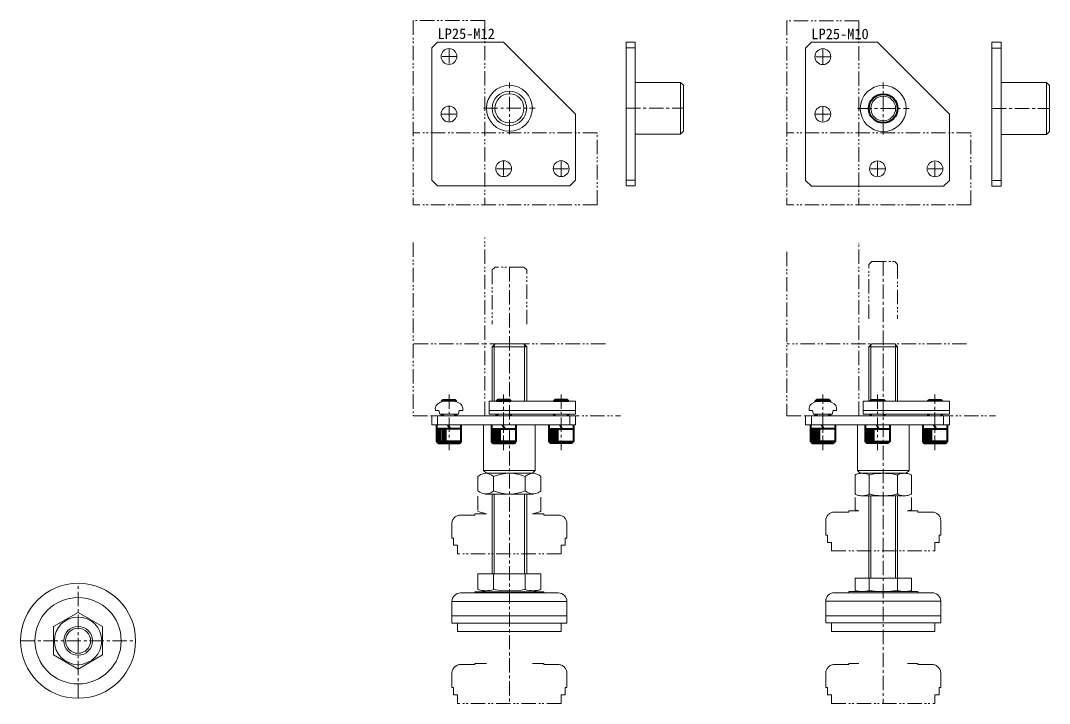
# Model space of a CAD drawing. Units: millimetres on the paper. Extents: x -614 to 143, y -438 to 30.
# Drawn here: x -214.5 to 143.3, y -255.2 to -17.8 of the extents above; entities that cross this region are included whole.
import ezdxf
from ezdxf.enums import TextEntityAlignment as Align

# ---------------------------------------------------------------- set-up
doc = ezdxf.new("R2010")
doc.units = ezdxf.units.MM
doc.linetypes.add('CHAIN1', pattern=[8, 5, -1, 1, -1])
doc.linetypes.add('DOUBLE_CHAIN1', pattern=[8.8, 5, -1, 0.6, -0.6, 0.6, -1])
for name, color, linetype, lineweight in [('0-0', 7, 'Continuous', 18), ('0-1', 4, 'Continuous', 18), ('0-2', 4, 'DOUBLE_CHAIN1', 18), ('0-8', 7, 'Continuous', 18), ('0-9', 4, 'DOUBLE_CHAIN1', 18)]:
    doc.layers.add(name, color=color, linetype=linetype, lineweight=lineweight)
doc.styles.add('ＭＳ ゴシック', font='')
doc.styles.get('ＭＳ ゴシック').set_extended_font_data('MS Gothic')

msp = doc.modelspace()

# ---------------------------------------------------------------- linework, layer by layer
at = {"layer": '0-0'}
for p, q in [((-0.754, -27.301), (-3.954, -27.301)), ((126.495, -27.362), (123.295, -27.362)), ((16.046, -40.301), (15.046, -39.301)), ((142.295, -39.362), (126.495, -39.362)), ((-3.954, -73.301), (-0.754, -73.301)), ((123.295, -73.362), (126.495, -73.362)), ((-69.5, -158.391), (-69.5, -155.191)), ((-23.5, -158.391), (-23.5, -155.191)), ((60.5, -155.191), (60.5, -158.391)), ((106.5, -158.391), (106.5, -155.191)), ((-53.5, -174.191), (-35.5, -174.191)), ((94.5, -174.191), (76.5, -174.191))]:
    msp.add_line(p, q, dxfattribs=at)
for points in [[(-71.5, -27.301), (-71.5, -73.301), (-69.5, -75.301), (-23.5, -75.301), (-21.5, -73.301), (-21.5, -50.301), (-46.5, -25.301), (-69.5, -25.301)], [(-0.754, -75.301), (-0.754, -25.301), (-3.954, -25.301), (-3.954, -75.301)], [(108.5, -50.362), (83.5, -25.362), (60.5, -25.362), (58.5, -27.362), (58.5, -73.362), (60.5, -75.362), (106.5, -75.362), (108.5, -73.362)], [(123.295, -25.362), (126.495, -25.362), (126.495, -75.362), (123.295, -75.362)], [(-21.5, -158.391), (-21.5, -155.191), (-71.5, -155.191), (-71.5, -158.391)], [(108.5, -155.191), (108.5, -158.391), (58.5, -158.391), (58.5, -155.191)], [(-194.5, -243.226), (-186, -238.318), (-186, -228.503), (-194.5, -223.596), (-203, -228.503), (-203, -238.318)]]:
    msp.add_lwpolyline(points, close=True, dxfattribs=at)
for points in [[(-0.754, -57.301), (15.046, -57.301), (15.046, -39.301), (-0.754, -39.301)], [(16.046, -40.301), (16.046, -56.301), (15.046, -57.301)], [(142.295, -57.362), (142.295, -39.362), (143.295, -40.362), (143.295, -56.362)], [(143.295, -56.362), (142.295, -57.362), (126.495, -57.362)], [(-35.5, -158.391), (-35.5, -174.191), (-36.5, -175.191), (-52.5, -175.191), (-53.5, -174.191), (-53.5, -158.391)], [(76.5, -158.391), (76.5, -174.191), (77.5, -175.191)], [(77.5, -175.191), (93.5, -175.191), (94.5, -174.191), (94.5, -158.391)]]:
    msp.add_lwpolyline(points, dxfattribs=at)
for centre, radius in [((-65.5, -30.301), 2.75), ((64.5, -30.362), 2.75), ((-44.5, -48.301), 8), ((85.5, -48.362), 8), ((-44.5, -48.301), 5.05), ((85.5, -48.362), 4.3), ((-65.5, -50.301), 2.75), ((64.5, -50.362), 2.75), ((-46.5, -69.301), 2.75), ((-26.5, -69.301), 2.75), ((83.5, -69.362), 2.75), ((103.5, -69.362), 2.75), ((-194.5, -233.411), 20), ((-194.5, -233.411), 15), ((-194.5, -233.411), 8.25), ((-194.5, -233.411), 5)]:
    msp.add_circle(centre, radius, dxfattribs=at)
at = {"layer": '0-0', "lineweight": 40}
msp.add_circle((85.5, -48.362), 5, dxfattribs=at)
at = {"layer": '0-1', "linetype": 'CHAIN1'}
for p, q in [((-65.5, -27.701), (-65.5, -32.901)), ((64.5, -32.962), (64.5, -27.762)), ((-62.9, -30.301), (-68.1, -30.301)), ((67.1, -30.362), (61.9, -30.362)), ((-44.5, -57.301), (-44.5, -39.301)), ((85.5, -57.362), (85.5, -39.362)), ((-65.5, -47.701), (-65.5, -52.901)), ((-53.5, -48.301), (-35.5, -48.301)), ((-3.954, -48.301), (16.046, -48.301)), ((64.5, -47.762), (64.5, -52.962)), ((76.5, -48.362), (94.5, -48.362)), ((123.295, -48.362), (143.295, -48.362)), ((-68.1, -50.301), (-62.9, -50.301)), ((61.9, -50.362), (67.1, -50.362)), ((-46.5, -66.701), (-46.5, -71.901)), ((-26.5, -71.901), (-26.5, -66.701)), ((83.5, -66.762), (83.5, -71.962)), ((103.5, -71.962), (103.5, -66.762)), ((-43.9, -69.301), (-49.1, -69.301)), ((-29.1, -69.301), (-23.9, -69.301)), ((86.1, -69.362), (80.9, -69.362)), ((106.1, -69.362), (100.9, -69.362)), ((-44.5, -103.491), (-44.5, -255.191)), ((85.5, -101.591), (85.5, -255.191)), ((-65.5, -147.79), (-65.5, -167.094)), ((-46.5, -167.094), (-46.5, -147.79)), ((-26.5, -147.79), (-26.5, -167.094)), ((64.5, -167.094), (64.5, -147.79)), ((83.5, -147.79), (83.5, -167.094)), ((103.5, -167.094), (103.5, -147.79)), ((-194.5, -253.411), (-194.5, -213.411)), ((-214.5, -233.411), (-174.5, -233.411))]:
    msp.add_line(p, q, dxfattribs=at)
at = {"layer": '0-1', "color": 7}
for p, q in [((-67.781, -150.212), (-68.655, -150.53)), ((-67.097, -150.091), (-63.903, -150.091)), ((-63.219, -150.212), (-62.345, -150.53)), ((62.219, -150.212), (61.345, -150.53)), ((66.097, -150.091), (62.903, -150.091)), ((67.655, -150.53), (66.781, -150.212)), ((-51.5, -153.391), (-21.5, -153.391)), ((60.928, -153.391), (59.753, -153.391)), ((108.5, -153.391), (78.5, -153.391))]:
    msp.add_line(p, q, dxfattribs=at)
at = {"layer": '0-1', "color": 7, "lineweight": 40}
for p, q in [((-67.65, -150.169), (-67.65, -149.691)), ((-63.35, -150.169), (-63.35, -149.691)), ((-63, -150.292), (-63, -150.041)), ((-49, -150.041), (-49, -150.091)), ((-48.65, -150.091), (-48.65, -149.691)), ((-44.35, -149.691), (-44.35, -150.091)), ((-44, -150.091), (-44, -150.041)), ((-29, -150.041), (-29, -150.091)), ((-28.65, -150.091), (-28.65, -149.691)), ((-24.35, -150.091), (-24.35, -149.691)), ((62, -150.292), (62, -150.041)), ((62.35, -150.169), (62.35, -149.691)), ((67, -150.041), (67, -150.292)), ((81, -150.041), (81, -150.091)), ((85.65, -150.091), (85.65, -149.691)), ((86, -150.091), (86, -150.041)), ((101, -150.091), (101, -150.041)), ((101.35, -149.691), (101.35, -150.091)), ((105.65, -150.091), (105.65, -149.691)), ((106, -150.091), (106, -150.041)), ((-68, -155.191), (-68, -154.591)), ((-67.65, -154.591), (-67.65, -155.191)), ((-63.35, -155.191), (-63.35, -154.591)), ((-63, -154.591), (-63, -155.191)), ((-49, -155.191), (-49, -154.591)), ((-48.65, -154.591), (-48.65, -155.191)), ((-44.35, -155.191), (-44.35, -154.591)), ((-44, -154.591), (-44, -155.191)), ((-29, -154.591), (-29, -155.191)), ((-28.65, -155.191), (-28.65, -154.591)), ((-24.35, -154.591), (-24.35, -155.191)), ((-24, -155.191), (-24, -154.591)), ((62, -155.191), (62, -154.591)), ((62.35, -154.591), (62.35, -155.191)), ((66.65, -155.191), (66.65, -154.591)), ((67, -154.591), (67, -155.191)), ((81, -154.591), (81, -155.191)), ((81.35, -155.191), (81.35, -154.591)), ((85.65, -154.591), (85.65, -155.191)), ((86, -155.191), (86, -154.591)), ((101, -154.591), (101, -155.191)), ((101.35, -155.191), (101.35, -154.591)), ((105.65, -154.591), (105.65, -155.191)), ((106, -155.191), (106, -154.591)), ((-69.75, -164.191), (-69.75, -158.391)), ((-61.25, -159.691), (-69.75, -159.691)), ((-69.143, -159.691), (-69.143, -164.191)), ((-68.536, -164.191), (-68.536, -159.691)), ((-67.929, -159.691), (-67.929, -164.191)), ((-67.321, -164.191), (-67.321, -159.691)), ((-66.714, -159.691), (-66.714, -164.191)), ((-65.875, -158.391), (-65.125, -159.691)), ((-61.25, -164.191), (-61.25, -158.391)), ((-50.75, -159.691), (-42.25, -159.691)), ((-50.143, -164.191), (-50.143, -159.691)), ((-49.536, -159.691), (-49.536, -164.191)), ((-48.929, -164.191), (-48.929, -159.691)), ((-48.321, -159.691), (-48.321, -164.191)), ((-47.714, -164.191), (-47.714, -159.691)), ((-46.125, -159.691), (-46.875, -158.391)), ((-42.25, -158.391), (-42.25, -164.191)), ((-30.75, -158.391), (-30.75, -164.191)), ((-30.75, -159.691), (-22.25, -159.691)), ((-30.143, -164.191), (-30.143, -159.691)), ((-29.536, -159.691), (-29.536, -164.191)), ((-28.929, -164.191), (-28.929, -159.691)), ((-28.321, -159.691), (-28.321, -164.191)), ((-27.714, -164.191), (-27.714, -159.691)), ((-26.125, -159.691), (-26.875, -158.391)), ((68.75, -159.691), (60.25, -159.691)), ((60.857, -164.191), (60.857, -159.691)), ((61.464, -159.691), (61.464, -164.191)), ((62.071, -164.191), (62.071, -159.691)), ((62.679, -159.691), (62.679, -164.191)), ((63.286, -164.191), (63.286, -159.691)), ((64.875, -159.691), (64.125, -158.391)), ((68.75, -158.391), (68.75, -164.191)), ((79.25, -158.391), (79.25, -164.191)), ((79.25, -159.691), (87.75, -159.691)), ((79.857, -164.191), (79.857, -159.691)), ((80.464, -159.691), (80.464, -164.191)), ((81.071, -164.191), (81.071, -159.691)), ((81.679, -159.691), (81.679, -164.191)), ((82.286, -164.191), (82.286, -159.691)), ((83.125, -158.391), (83.875, -159.691)), ((99.25, -159.691), (107.75, -159.691)), ((99.857, -164.191), (99.857, -159.691)), ((100.464, -159.691), (100.464, -164.191)), ((101.071, -164.191), (101.071, -159.691)), ((101.679, -159.691), (101.679, -164.191)), ((102.286, -164.191), (102.286, -159.691)), ((103.875, -159.691), (103.125, -158.391)), ((107.75, -158.391), (107.75, -164.191))]:
    msp.add_line(p, q, dxfattribs=at)
for points in [[(-68, -150.292), (-68, -150.041), (-67.65, -149.691), (-63.35, -149.691), (-63, -150.041), (-68, -150.041)], [(-24, -150.091), (-24, -150.041), (-24.35, -149.691), (-28.65, -149.691), (-29, -150.041), (-24, -150.041)], [(66.65, -150.169), (66.65, -149.691), (62.35, -149.691), (62, -150.041), (67, -150.041), (66.65, -149.691)], [(81.35, -150.091), (81.35, -149.691), (85.65, -149.691), (86, -150.041), (81, -150.041), (81.35, -149.691)], [(-50.75, -158.391), (-50.75, -164.191), (-50.25, -164.691), (-42.75, -164.691), (-42.25, -164.191), (-50.75, -164.191)], [(-22.25, -158.391), (-22.25, -164.191), (-22.75, -164.691), (-30.25, -164.691), (-30.75, -164.191), (-22.25, -164.191)], [(60.25, -158.391), (60.25, -164.191), (60.75, -164.691), (68.25, -164.691), (68.75, -164.191), (60.25, -164.191)], [(87.75, -158.391), (87.75, -164.191), (87.25, -164.691), (79.75, -164.691), (79.25, -164.191), (87.75, -164.191)], [(99.25, -158.391), (99.25, -164.191), (99.75, -164.691), (107.25, -164.691), (107.75, -164.191), (99.25, -164.191)]]:
    msp.add_lwpolyline(points, dxfattribs=at)
at = {"layer": '0-1', "color": 7}
for points in [[(-21.5, -150.091), (-21.5, -154.591), (-51.5, -154.591), (-51.5, -150.091)], [(108.5, -154.591), (108.5, -150.091), (78.5, -150.091), (78.5, -154.591)]]:
    msp.add_lwpolyline(points, close=True, dxfattribs=at)
at = {"layer": '0-1', "color": 7, "lineweight": 40}
for points in [[(-44.35, -149.691), (-48.65, -149.691), (-49, -150.041), (-44, -150.041)], [(101.35, -149.691), (105.65, -149.691), (106, -150.041), (101, -150.041)], [(-69.25, -164.691), (-61.75, -164.691), (-61.25, -164.191), (-69.75, -164.191)]]:
    msp.add_lwpolyline(points, close=True, dxfattribs=at)
at = {"layer": '0-1', "color": 7}
for points in [[(-68.75, -154.591), (-69.072, -153.391), (-70.247, -153.391)], [(-68.75, -154.591), (-62.25, -154.591), (-61.928, -153.391), (-60.753, -153.391)], [(60.928, -153.391), (61.25, -154.591), (67.75, -154.591), (68.072, -153.391), (69.247, -153.391)]]:
    msp.add_lwpolyline(points, dxfattribs=at)
at = {"layer": '0-1'}
for centre, radius in [((-44.5, -48.301), 6), ((-194.5, -233.411), 4.35)]:
    msp.add_circle(centre, radius, dxfattribs=at)
at = {"layer": '0-1', "color": 7}
for centre, radius, start, end in [((-67.097, -152.091), 2, 90, 110), ((-63.903, -152.091), 2, 70, 90), ((62.903, -152.091), 2, 90, 110), ((66.097, -152.091), 2, 70, 90), ((-67.8, -152.879), 2.5, 110, 191.82177), ((-63.2, -152.879), 2.5, 348.17823, 70), ((62.2, -152.879), 2.5, 110, 191.82177), ((66.8, -152.879), 2.5, 348.17823, 70)]:
    msp.add_arc(centre, radius, start, end, dxfattribs=at)
at = {"layer": '0-2'}
for p, q in [((-53, -17.801), (-78, -17.801)), ((-78, -17.801), (-78, -81.801)), ((-53, -17.801), (-53, -81.801)), ((77, -17.862), (52, -17.862)), ((52, -17.862), (52, -81.862)), ((77, -17.862), (77, -81.862)), ((116, -56.862), (52, -56.862)), ((116, -81.862), (116, -56.862)), ((-14, -81.801), (-78, -81.801)), ((116, -81.862), (52, -81.862)), ((-78, -94.934), (-78, -155.191)), ((-53, -155.191), (-53, -93.167)), ((77, -155.191), (77, -95.019)), ((52, -98.2), (52, -155.191)), ((-11.142, -130.191), (-78, -130.191)), ((114.509, -130.191), (52, -130.191)), ((-78, -155.191), (-5.84, -155.191)), ((52, -155.191), (124.582, -155.191))]:
    msp.add_line(p, q, dxfattribs=at)
msp.add_lwpolyline([(-14, -81.801), (-14, -56.801), (-78, -56.801)], dxfattribs=at)
at = {"layer": '0-8'}
for p, q in [((-50.5, -131.191), (-49.5, -130.191)), ((-50.5, -131.191), (-50.5, -150.091)), ((-38.5, -131.191), (-38.5, -150.091)), ((80.5, -131.191), (80.5, -150.091)), ((90.5, -150.091), (90.5, -131.191)), ((-52.727, -175.191), (-36.273, -175.191)), ((78.139, -175.191), (92.861, -175.191)), ((-55.47, -181.254), (-55.47, -176.329)), ((-49.985, -181.254), (-49.985, -176.329)), ((-39.015, -176.329), (-39.015, -181.254)), ((-33.53, -176.329), (-33.53, -181.254)), ((75.685, -182.232), (75.685, -175.951)), ((80.593, -182.232), (80.593, -175.951)), ((90.407, -175.951), (90.407, -182.232)), ((95.315, -175.951), (95.315, -182.232)), ((-36.273, -182.391), (-52.727, -182.391)), ((-50.5, -182.391), (-50.5, -210.191)), ((-38.5, -182.391), (-38.5, -210.191)), ((92.861, -182.991), (78.139, -182.991)), ((80.5, -182.991), (80.5, -211.591)), ((90.5, -182.991), (90.5, -211.591)), ((-49.985, -215.625), (-49.985, -210.191)), ((-39.015, -215.625), (-39.015, -210.191)), ((-33.53, -210.191), (-33.53, -215.625)), ((80.593, -211.591), (80.593, -215.915)), ((-61.5, -216.791), (-27.5, -216.791)), ((102.5, -216.691), (68.5, -216.691)), ((73.5, -216.291), (73.5, -216.691)), ((77.05, -216.291), (75.685, -215.915)), ((-64.5, -227.291), (-64.5, -219.791)), ((-24.5, -219.791), (-24.5, -227.291)), ((65.5, -227.191), (65.5, -219.691)), ((105.5, -219.691), (105.5, -227.191)), ((-24.5, -224.791), (-64.5, -224.791)), ((105.5, -224.691), (65.5, -224.691)), ((-64.5, -227.291), (-24.5, -227.291)), ((-62.5, -230.191), (-62.5, -227.291)), ((-26.5, -227.291), (-26.5, -230.191)), ((65.5, -227.191), (105.5, -227.191)), ((67.5, -227.191), (67.5, -230.191)), ((103.5, -227.191), (103.5, -230.191)), ((-26.5, -230.191), (-62.5, -230.191)), ((103.5, -230.191), (67.5, -230.191))]:
    msp.add_line(p, q, dxfattribs=at)
at = {"layer": '0-8', "color": 4}
for p, q in [((-38.5, -131.191), (-50.5, -131.191)), ((-49.75, -150.091), (-49.75, -130.441)), ((-39.25, -150.091), (-39.25, -130.441)), ((80.5, -131.191), (90.5, -131.191)), ((81.2, -150.091), (81.2, -130.491)), ((89.8, -130.491), (89.8, -150.091)), ((-49.75, -210.191), (-49.75, -182.391)), ((-39.25, -210.191), (-39.25, -182.391)), ((81.2, -182.991), (81.2, -211.591)), ((89.8, -211.591), (89.8, -182.991)), ((-64.5, -219.791), (-24.5, -219.791)), ((65.5, -219.691), (105.5, -219.691))]:
    msp.add_line(p, q, dxfattribs=at)
at = {"layer": '0-8'}
for points in [[(-49.5, -130.191), (-39.5, -130.191), (-38.5, -131.191)], [(90.5, -131.191), (89.5, -130.191), (81.5, -130.191), (80.5, -131.191)], [(-49.985, -176.329), (-50.652, -175.81), (-51.383, -175.442), (-52.154, -175.236), (-52.943, -175.198), (-53.725, -175.328), (-54.477, -175.624), (-55.176, -176.075), (-55.47, -176.329)], [(-33.53, -176.329), (-34.198, -175.81), (-34.928, -175.442), (-35.7, -175.236), (-36.488, -175.198), (-37.271, -175.328), (-38.022, -175.624), (-38.721, -176.075), (-39.015, -176.329)], [(80.593, -175.951), (80.555, -175.819), (80.445, -175.691), (80.264, -175.571), (80.018, -175.463), (79.716, -175.369), (79.366, -175.293), (78.978, -175.237), (78.565, -175.203), (78.139, -175.191), (77.713, -175.203), (77.3, -175.237), (76.912, -175.293), (76.562, -175.369), (76.259, -175.463), (76.014, -175.571), (75.833, -175.691), (75.722, -175.819), (75.685, -175.951)], [(85.5, -175.191), (84.641, -175.204), (83.809, -175.24), (83.029, -175.297), (82.327, -175.374), (81.722, -175.468), (81.233, -175.577), (80.876, -175.698), (80.66, -175.826), (80.593, -175.951)], [(95.315, -175.951), (95.278, -175.819), (95.167, -175.691), (94.986, -175.571), (94.741, -175.463), (94.438, -175.369), (94.088, -175.293), (93.7, -175.237), (93.287, -175.203), (92.861, -175.191), (92.435, -175.203), (92.022, -175.237), (91.634, -175.293), (91.284, -175.369), (90.982, -175.463), (90.736, -175.571), (90.555, -175.691), (90.445, -175.819), (90.407, -175.951), (90.332, -175.819), (90.109, -175.691), (89.744, -175.571), (89.249, -175.463), (88.638, -175.369), (87.931, -175.293), (87.148, -175.237), (86.314, -175.203), (85.5, -175.191)], [(-55.47, -181.254), (-54.802, -181.772), (-54.072, -182.14), (-53.3, -182.347), (-52.512, -182.385), (-51.729, -182.254), (-50.978, -181.959), (-50.279, -181.507), (-49.985, -181.254)], [(-39.015, -181.254), (-38.348, -181.772), (-37.617, -182.14), (-36.846, -182.347), (-36.057, -182.385), (-35.275, -182.254), (-34.523, -181.959), (-33.824, -181.507), (-33.53, -181.254)], [(75.685, -182.232), (75.722, -182.364), (75.833, -182.492), (76.014, -182.612), (76.259, -182.72), (76.562, -182.814), (76.912, -182.89), (77.3, -182.946), (77.713, -182.98), (78.139, -182.991), (78.565, -182.98), (78.978, -182.946), (79.366, -182.89), (79.716, -182.814), (80.018, -182.72), (80.264, -182.612), (80.445, -182.492), (80.555, -182.364), (80.593, -182.232)], [(80.593, -182.232), (80.668, -182.364), (80.891, -182.492), (81.256, -182.612), (81.751, -182.72), (82.362, -182.814), (83.069, -182.89), (83.852, -182.946), (84.686, -182.98), (85.5, -182.991)], [(85.5, -182.991), (86.359, -182.979), (87.191, -182.943), (87.971, -182.886), (88.673, -182.809), (89.278, -182.715), (89.767, -182.606), (90.124, -182.485), (90.34, -182.357), (90.407, -182.232), (90.445, -182.364), (90.555, -182.492), (90.736, -182.612), (90.982, -182.72), (91.284, -182.814), (91.634, -182.89), (92.022, -182.946), (92.435, -182.98), (92.861, -182.991), (93.287, -182.98), (93.7, -182.946), (94.088, -182.89), (94.438, -182.814), (94.741, -182.72), (94.986, -182.612), (95.167, -182.492), (95.278, -182.364), (95.315, -182.232)], [(-33.53, -210.191), (-55.47, -210.191), (-55.47, -215.625), (-52.5, -216.391)], [(95.315, -215.915), (95.315, -211.591), (75.685, -211.591), (75.685, -215.915), (76.304, -216.068), (76.924, -216.184), (77.544, -216.255), (78.164, -216.278), (78.775, -216.251), (79.384, -216.179), (79.989, -216.065), (80.593, -215.915), (81.67, -216.051), (82.75, -216.158), (83.83, -216.233), (84.91, -216.272), (85.979, -216.274), (87.046, -216.239), (88.108, -216.17), (89.167, -216.069), (90.407, -215.915)], [(90.407, -211.591), (90.407, -215.915), (91.026, -216.068), (91.647, -216.184), (92.267, -216.255), (92.886, -216.278), (93.497, -216.251), (94.106, -216.179), (94.712, -216.065), (95.315, -215.915), (93.95, -216.291)], [(-32.5, -216.791), (-32.5, -216.391), (-56.5, -216.391), (-56.5, -216.791)], [(-55.47, -215.625), (-54.779, -215.785), (-54.086, -215.906), (-53.394, -215.98), (-52.703, -216.004), (-52.02, -215.977), (-51.338, -215.902), (-50.66, -215.782), (-49.985, -215.625), (-47.574, -215.879), (-45.161, -215.998), (-42.772, -215.964), (-40.397, -215.785), (-39.015, -215.625), (-38.324, -215.785), (-37.632, -215.906), (-36.94, -215.98), (-36.248, -216.004), (-35.565, -215.977), (-34.884, -215.902), (-34.206, -215.782), (-33.53, -215.625), (-36.5, -216.391)], [(73.5, -216.291), (97.5, -216.291), (97.5, -216.691)]]:
    msp.add_lwpolyline(points, dxfattribs=at)
for centre, radius, start, end in [((-44.5, -188.987), 13.796, 66.57339, 113.42659), ((-44.5, -168.596), 13.796, 246.57341, 293.42661), ((-61.5, -219.791), 3, 90, 180), ((-27.5, -219.791), 3, 360, 90), ((68.5, -219.691), 3, 90, 180), ((102.5, -219.691), 3, 360, 90)]:
    msp.add_arc(centre, radius, start, end, dxfattribs=at)
at = {"layer": '0-9'}
for p, q in [((80.5, -102.591), (81.5, -101.591)), ((80.5, -121.491), (80.5, -102.591)), ((90.5, -102.591), (90.5, -121.491)), ((-38.5, -123.391), (-38.5, -104.491)), ((-55.47, -183.091), (-55.47, -188.525)), ((-33.53, -188.525), (-33.53, -183.091)), ((75.685, -183.591), (75.685, -187.915)), ((95.315, -187.915), (95.315, -183.591)), ((-56.5, -189.691), (-56.5, -189.291)), ((-56.5, -189.291), (-52.5, -189.291)), ((-52.5, -189.291), (-55.47, -188.525)), ((-33.53, -188.525), (-36.5, -189.291)), ((-36.5, -189.291), (-32.5, -189.291)), ((-32.5, -189.291), (-32.5, -189.691)), ((73.5, -188.691), (68.5, -188.691)), ((73.5, -188.291), (73.5, -188.691)), ((73.5, -188.291), (77.05, -188.291)), ((77.05, -188.291), (75.685, -187.915)), ((95.315, -187.915), (93.95, -188.291)), ((93.95, -188.291), (97.5, -188.291)), ((97.5, -188.291), (97.5, -188.691)), ((102.5, -188.691), (97.5, -188.691)), ((-64.5, -197.691), (-64.5, -192.691)), ((-56.5, -189.691), (-61.5, -189.691)), ((-27.5, -189.691), (-32.5, -189.691)), ((-24.5, -192.691), (-24.5, -197.691)), ((65.5, -196.691), (65.5, -191.691)), ((105.5, -191.691), (105.5, -196.691)), ((66.1, -196.691), (65.5, -196.691)), ((66.1, -196.691), (66.1, -199.191)), ((104.9, -199.191), (104.9, -196.691)), ((105.5, -196.691), (104.9, -196.691)), ((-63.9, -197.691), (-64.5, -197.691)), ((-63.9, -197.691), (-63.9, -200.191)), ((-63.9, -200.191), (-62.5, -200.191)), ((-26.5, -200.191), (-25.1, -200.191)), ((-25.1, -200.191), (-25.1, -197.691)), ((-24.5, -197.691), (-25.1, -197.691)), ((66.1, -199.191), (67.5, -199.191)), ((67.5, -199.191), (67.5, -202.191)), ((103.5, -199.191), (104.9, -199.191)), ((103.5, -199.191), (103.5, -202.191)), ((67.5, -202.191), (103.5, -202.191)), ((-56.5, -241.691), (-61.5, -241.691)), ((-56.5, -241.691), (-56.5, -241.291)), ((-56.5, -241.291), (-52.5, -241.291)), ((-36.5, -241.291), (-32.5, -241.291)), ((-32.5, -241.291), (-32.5, -241.691)), ((-27.5, -241.691), (-32.5, -241.691)), ((73.5, -241.691), (68.5, -241.691)), ((73.5, -241.291), (73.5, -241.691)), ((73.5, -241.291), (77.05, -241.291)), ((93.95, -241.291), (97.5, -241.291)), ((97.5, -241.291), (97.5, -241.691)), ((102.5, -241.691), (97.5, -241.691)), ((-64.5, -249.691), (-64.5, -244.691)), ((-24.5, -244.691), (-24.5, -249.691)), ((65.5, -249.691), (65.5, -244.691)), ((105.5, -244.691), (105.5, -249.691)), ((-63.9, -249.691), (-64.5, -249.691)), ((-63.9, -249.691), (-63.9, -252.191)), ((-25.1, -252.191), (-25.1, -249.691)), ((-24.5, -249.691), (-25.1, -249.691)), ((66.1, -249.691), (65.5, -249.691)), ((66.1, -249.691), (66.1, -252.191)), ((104.9, -252.191), (104.9, -249.691)), ((105.5, -249.691), (104.9, -249.691)), ((-63.9, -252.191), (-62.5, -252.191)), ((-26.5, -252.191), (-25.1, -252.191)), ((66.1, -252.191), (67.5, -252.191)), ((67.5, -252.191), (67.5, -255.191)), ((103.5, -252.191), (104.9, -252.191)), ((103.5, -252.191), (103.5, -255.191)), ((67.5, -255.191), (103.5, -255.191))]:
    msp.add_line(p, q, dxfattribs=at)
for points in [[(-38.5, -104.491), (-39.5, -103.491), (-49.5, -103.491), (-50.5, -104.491), (-50.5, -123.391)], [(81.5, -101.591), (89.5, -101.591), (90.5, -102.591)], [(-26.5, -200.191), (-26.5, -203.191), (-62.5, -203.191), (-62.5, -200.191)], [(-26.5, -252.191), (-26.5, -255.191), (-62.5, -255.191), (-62.5, -252.191)]]:
    msp.add_lwpolyline(points, dxfattribs=at)
for centre, start, end in [((68.5, -191.691), 90, 180), ((102.5, -191.691), 360, 90), ((-61.5, -192.691), 90, 180), ((-27.5, -192.691), 360, 90), ((-61.5, -244.691), 90, 180), ((-27.5, -244.691), 360, 90), ((68.5, -244.691), 90, 180), ((102.5, -244.691), 360, 90)]:
    msp.add_arc(centre, 3, start, end, dxfattribs=at)

# ---------------------------------------------------------------- texts
at = {"layer": '0-0', "style": 'ＭＳ ゴシック'}
for s, p in [('LP25-M12', (-69.5, -25.301)), ('LP25-M10', (60.5, -25.362))]:
    msp.add_text(s, height=3.666, dxfattribs=at).set_placement(p, align=Align.BOTTOM_LEFT)

doc.saveas('drawing.dxf')
